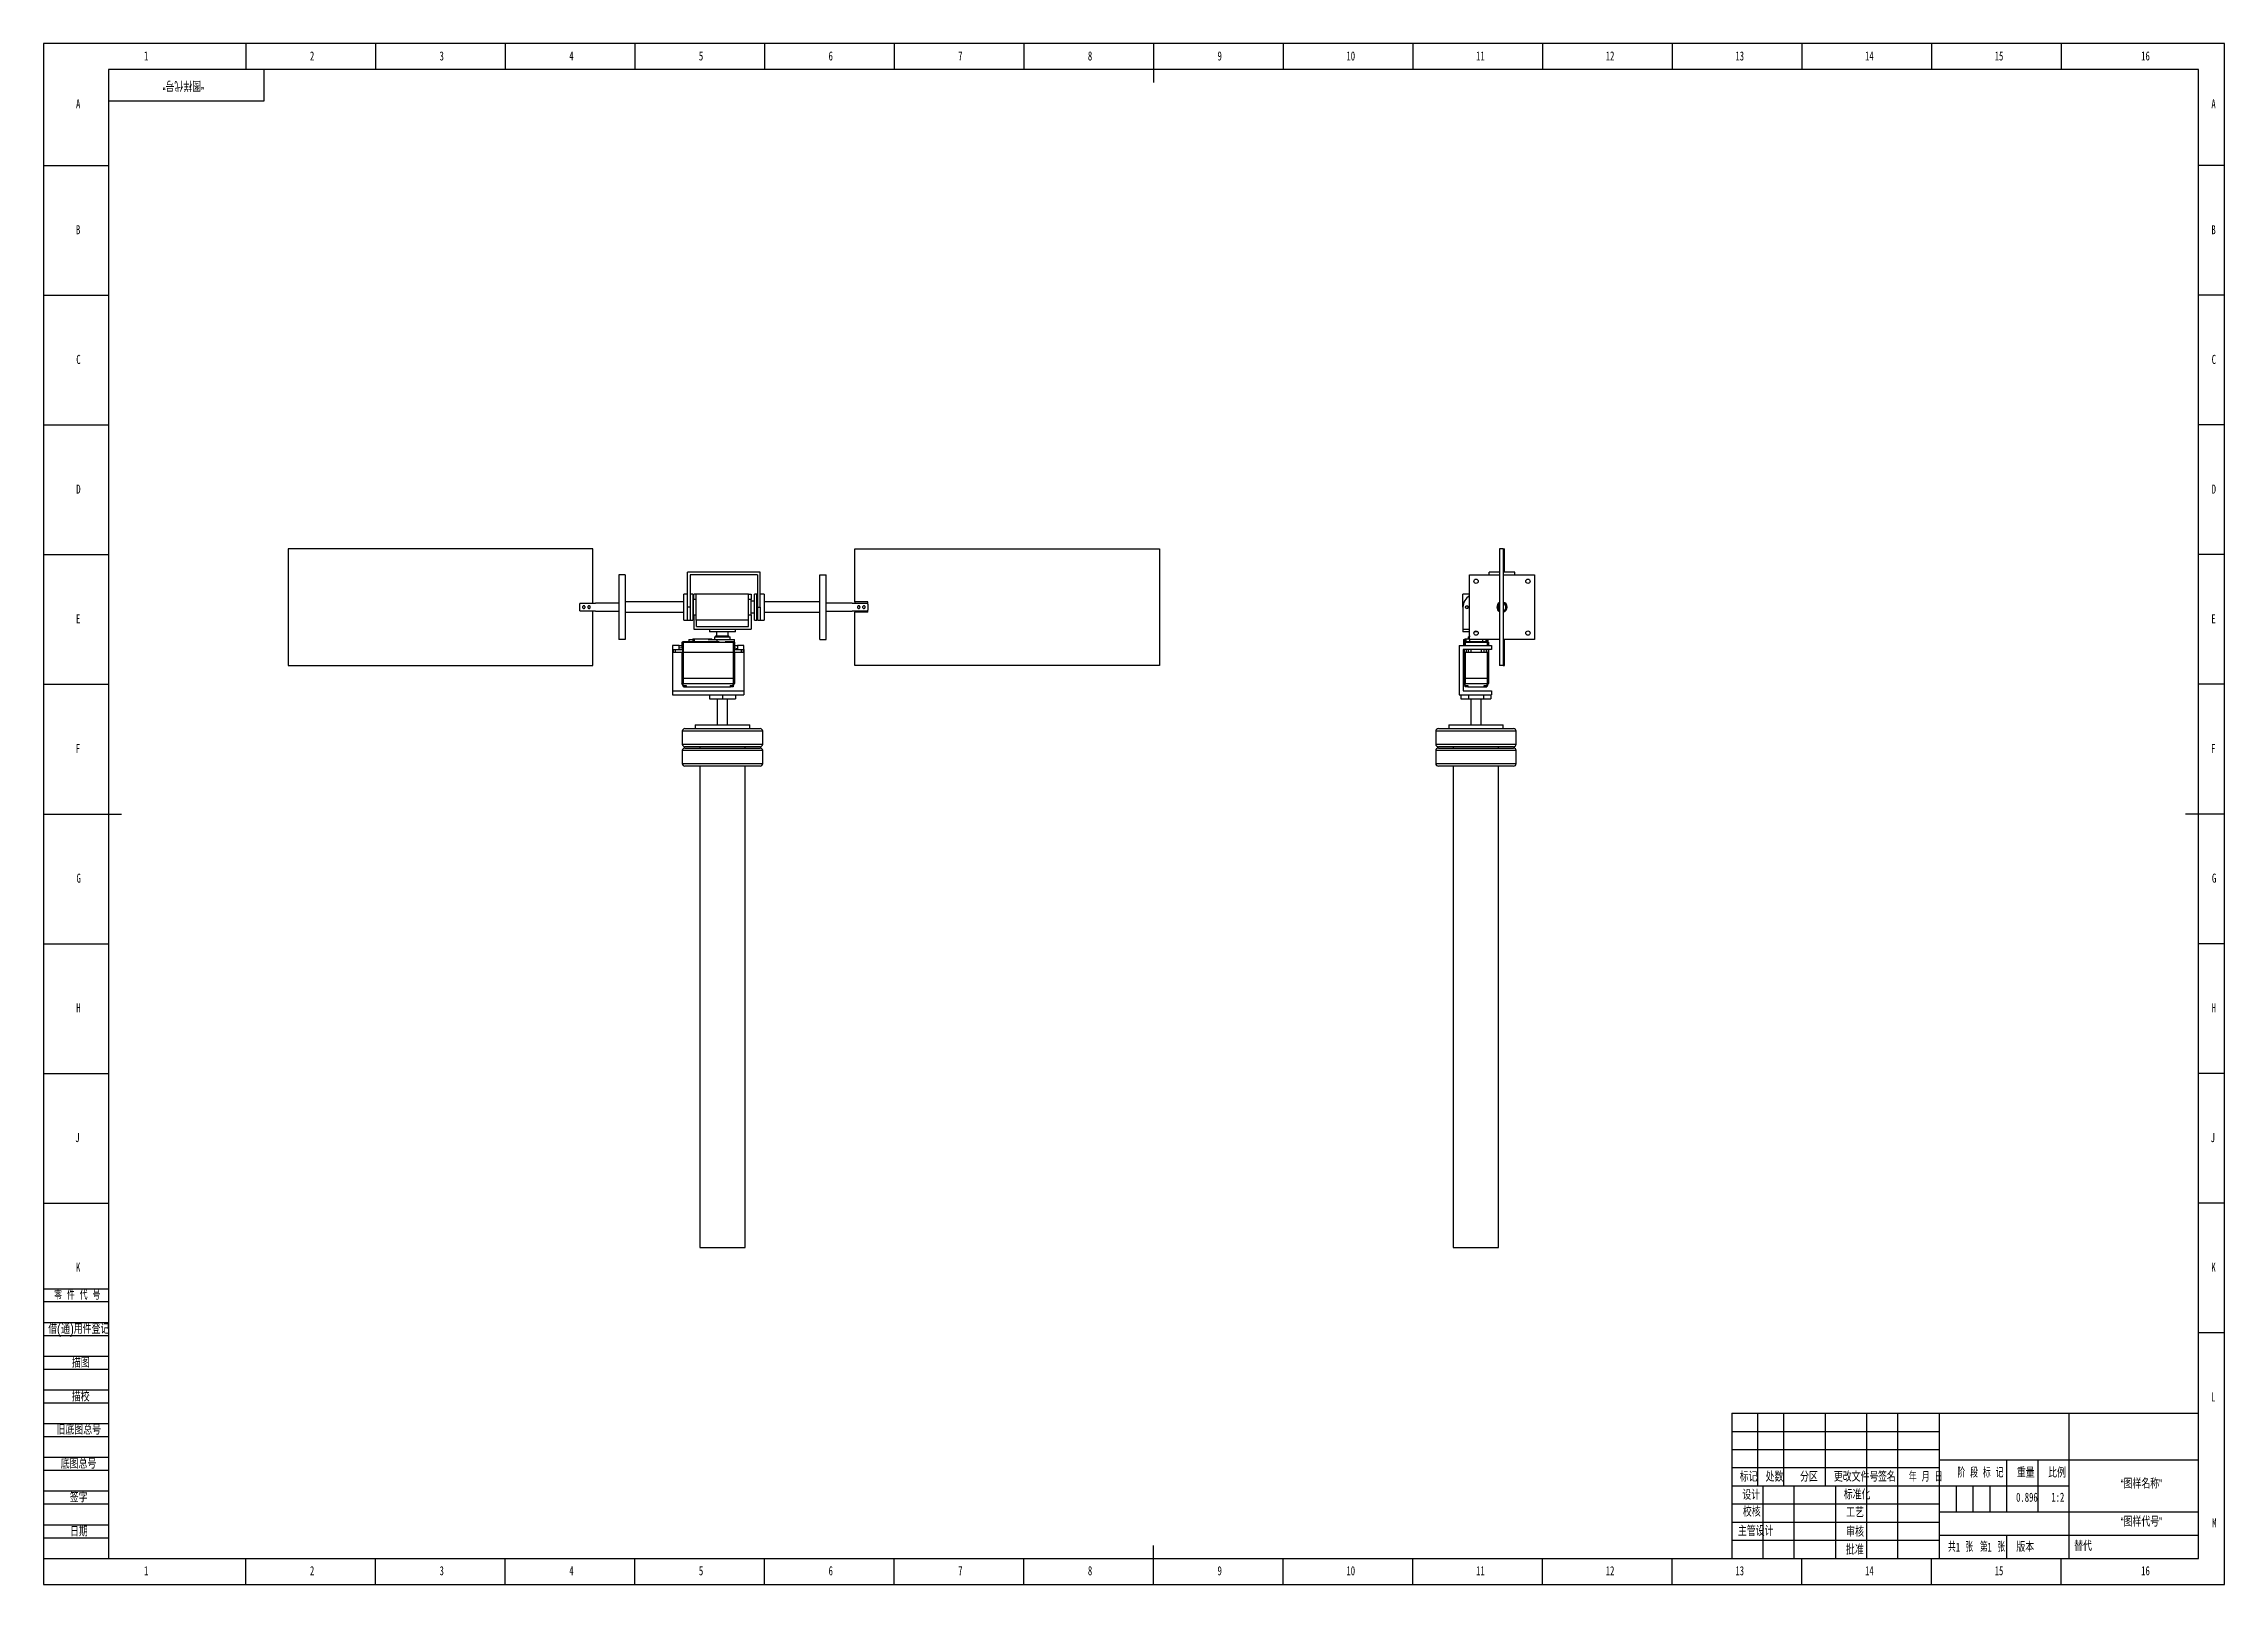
# Model space of a CAD drawing. Header units: millimetres. Extents: x 0 to 841, y 0 to 594.
import ezdxf

# ---------------------------------------------------------------- set-up
doc = ezdxf.new("R2010")
doc.units = ezdxf.units.MM
for name, color, linetype in [('10', 7, 'Continuous'), ('5', 7, 'Continuous'), ('SLD-0', 7, 'Continuous')]:
    doc.layers.add(name, color=color, linetype=linetype)
doc.styles.add('SLDTEXTSTYLE0', font='TXT', dxfattribs={"width": 0.7, "bigfont": 'bigfont'})
doc.styles.add('SLDTEXTSTYLE1', font='TXT', dxfattribs={"width": 0.62, "bigfont": 'bigfont'})
doc.styles.add('SLDTEXTSTYLE2', font='TXT', dxfattribs={"width": 0.614286, "bigfont": 'bigfont'})
doc.styles.add('SLDTEXTSTYLE3', font='TXT', dxfattribs={"width": 0.6, "bigfont": 'bigfont'})
doc.styles.add('SLDTEXTSTYLE4', font='TXT', dxfattribs={"width": 0.7})

msp = doc.modelspace()

# ---------------------------------------------------------------- linework, layer by layer
at = {"color": 7, "linetype": 'Continuous', "lineweight": 25}
for p, q in [((94.34, 399.25), (94.34, 354.25)), ((211.84, 399.25), (94.34, 399.25)), ((211.84, 378.17), (211.84, 399.25)), ((312.84, 378.75), (312.84, 399.25)), ((312.84, 399.25), (430.34, 399.25)), ((430.34, 399.25), (430.34, 354.25)), ((562.92, 399.25), (561.42, 399.25)), ((561.42, 399.25), (561.42, 354.25)), ((562.92, 399.25), (563.42, 399.25)), ((562.92, 399.25), (562.92, 354.25)), ((563.42, 390.25), (563.42, 399.25)), ((224.3, 389.25), (221.8, 389.25)), ((221.8, 389.25), (221.8, 364.25)), ((224.3, 389.25), (224.3, 364.25)), ((248.34, 376.75), (248.34, 390.25)), ((276.34, 390.25), (248.34, 390.25)), ((275.34, 389.25), (249.34, 389.25)), ((249.34, 389.25), (249.34, 376.75)), ((275.34, 389.25), (275.34, 376.75)), ((276.34, 376.75), (276.34, 390.25)), ((299.3, 389.25), (301.8, 389.25)), ((299.3, 364.25), (299.3, 389.25)), ((301.8, 364.25), (301.8, 389.25)), ((549.92, 364.25), (549.92, 389.25)), ((549.92, 389.25), (561.42, 389.25)), ((561.42, 390.25), (557.42, 390.25)), ((557.42, 389.25), (557.42, 390.25)), ((567.42, 390.25), (562.92, 390.25)), ((562.92, 389.25), (574.92, 389.25)), ((567.42, 389.25), (567.42, 390.25)), ((574.92, 389.25), (574.92, 364.25)), ((246.84, 378.75), (224.34, 378.75)), ((224.34, 374.75), (224.34, 378.75)), ((248.34, 381.75), (246.84, 381.75)), ((246.84, 371.75), (246.84, 381.75)), ((250.34, 381.75), (249.34, 381.75)), ((250.34, 381.75), (250.34, 371.75)), ((250.59, 379), (250.34, 379)), ((251.59, 379.75), (250.59, 379.75)), ((250.59, 373.75), (250.59, 379.75)), ((251.59, 381.75), (250.74, 381.75)), ((250.74, 379.75), (250.74, 381.75)), ((251.59, 371.75), (251.59, 381.75)), ((271.84, 381.75), (251.59, 381.75)), ((271.84, 381.75), (272.84, 381.75)), ((271.84, 371.75), (271.84, 381.75)), ((272.84, 379.75), (271.84, 379.75)), ((272.84, 381.75), (272.84, 379.75)), ((272.84, 373.75), (272.84, 379.75)), ((274.09, 379), (272.84, 379)), ((275.09, 381.75), (274.09, 381.75)), ((274.09, 371.75), (274.09, 381.75)), ((275.09, 371.75), (275.09, 381.75)), ((277.84, 381.75), (276.34, 381.75)), ((277.84, 381.75), (277.84, 376.75)), ((299.3, 378.75), (277.84, 378.75)), ((317.84, 378.75), (312.84, 378.75)), ((312.84, 378.75), (312.84, 378.17)), ((317.84, 377.87), (317.84, 378.75)), ((547.37, 376.75), (547.37, 381.75)), ((549.92, 381.75), (547.37, 381.75)), ((212.84, 378.17), (206.84, 378.17)), ((206.84, 375.34), (206.84, 378.17)), ((206.84, 375.34), (212.84, 375.34)), ((211.84, 354.25), (211.84, 375.34)), ((221.8, 378.25), (212.84, 378.25)), ((212.84, 378.25), (212.84, 378.17)), ((212.84, 375.34), (212.84, 375.25)), ((212.84, 375.25), (221.8, 375.25)), ((224.34, 378.25), (224.3, 378.25)), ((224.3, 375.25), (224.34, 375.25)), ((224.34, 374.75), (246.84, 374.75)), ((246.84, 371.75), (248.34, 371.75)), ((248.34, 371.75), (248.34, 376.75)), ((249.34, 376.75), (248.34, 376.75)), ((248.34, 371.75), (249.34, 371.75)), ((249.34, 376.75), (249.34, 371.75)), ((249.34, 371.75), (250.34, 371.75)), ((250.34, 374.5), (250.59, 374.5)), ((250.59, 373.75), (251.59, 373.75)), ((250.74, 373.75), (250.74, 368.25)), ((271.84, 371.75), (251.59, 371.75)), ((251.74, 369.25), (251.74, 371.75)), ((271.84, 373.75), (272.84, 373.75)), ((271.84, 369.25), (271.84, 371.75)), ((272.84, 374.5), (274.09, 374.5)), ((272.84, 373.75), (272.84, 368.25)), ((274.09, 371.75), (275.09, 371.75)), ((275.34, 376.75), (276.34, 376.75)), ((275.34, 376.75), (275.34, 371.75)), ((275.34, 371.75), (276.34, 371.75)), ((276.34, 376.75), (276.34, 371.75)), ((276.34, 371.75), (277.84, 371.75)), ((277.84, 376.75), (277.84, 371.75)), ((277.84, 374.75), (299.3, 374.75)), ((311.84, 378.25), (301.8, 378.25)), ((301.8, 375.25), (311.84, 375.25)), ((311.84, 378.17), (311.84, 378.25)), ((317.84, 378.17), (311.84, 378.17)), ((311.84, 375.34), (317.84, 375.34)), ((311.84, 375.25), (311.84, 375.34)), ((312.84, 375.34), (312.84, 374.75)), ((312.84, 354.25), (312.84, 374.75)), ((317.84, 374.75), (312.84, 374.75)), ((317.84, 377.87), (317.84, 375.64)), ((317.84, 374.75), (317.84, 375.64)), ((547.37, 376.75), (547.37, 368.25)), ((224.3, 364.25), (221.8, 364.25)), ((242.55, 361.93), (242.55, 342.93)), ((242.55, 361.93), (242.58, 361.93)), ((242.58, 361.93), (242.58, 360.43)), ((245.08, 361.93), (242.58, 361.93)), ((245.08, 360.43), (245.08, 361.93)), ((245.08, 361.93), (246.18, 361.93)), ((246.18, 363.23), (246.18, 361.08)), ((246.18, 363.23), (246.2, 363.23)), ((246.2, 363.23), (246.2, 360.43)), ((246.2, 363.23), (246.7, 363.23)), ((246.33, 363.33), (246.33, 363.23)), ((246.35, 363.33), (246.33, 363.33)), ((246.35, 363.33), (246.35, 363.23)), ((246.85, 363.33), (246.35, 363.33)), ((246.7, 363.23), (246.7, 359.33)), ((246.7, 363.23), (261.7, 363.23)), ((246.85, 363.33), (246.85, 363.23)), ((260.52, 363.33), (246.85, 363.33)), ((248.84, 364.33), (248.84, 363.33)), ((248.84, 364.33), (250.44, 364.33)), ((250.43, 364.58), (250.43, 364.33)), ((250.43, 364.58), (250.45, 364.58)), ((250.44, 364.33), (250.44, 363.33)), ((250.45, 363.33), (250.45, 364.58)), ((250.45, 364.58), (250.82, 364.58)), ((250.74, 368.25), (272.84, 368.25)), ((250.82, 364.58), (250.82, 363.33)), ((250.82, 364.58), (256.32, 364.58)), ((251.74, 369.25), (271.84, 369.25)), ((256.32, 364.58), (256.32, 364.33)), ((256.32, 364.58), (256.7, 364.58)), ((256.32, 364.33), (259.58, 364.33)), ((256.69, 364.58), (257.69, 364.58)), ((256.7, 364.58), (256.7, 364.33)), ((256.79, 368.25), (256.79, 367.25)), ((261.79, 367.25), (256.79, 367.25)), ((257.69, 364.33), (257.69, 364.58)), ((258.66, 365.33), (258.66, 364.33)), ((258.66, 365.33), (264.71, 365.33)), ((259.16, 365.7), (259.16, 365.33)), ((259.16, 365.7), (264.21, 365.7)), ((259.54, 367.25), (259.54, 365.7)), ((259.58, 364.33), (259.58, 363.33)), ((259.58, 364.33), (266.44, 364.33)), ((260.52, 363.33), (260.52, 363.23)), ((261.7, 363.23), (265.95, 363.23)), ((266.79, 367.25), (261.79, 367.25)), ((262.88, 363.33), (262.88, 363.23)), ((265.8, 363.33), (262.88, 363.33)), ((264.04, 365.7), (264.04, 367.25)), ((264.21, 365.33), (264.21, 365.7)), ((264.71, 364.33), (264.71, 365.33)), ((265.8, 363.33), (265.8, 363.23)), ((266.3, 363.33), (265.8, 363.33)), ((265.95, 363.23), (265.95, 359.33)), ((266.45, 363.23), (265.95, 363.23)), ((266.3, 363.33), (266.3, 363.23)), ((266.44, 363.23), (266.44, 364.33)), ((266.45, 363.23), (266.45, 360.43)), ((266.45, 361.93), (267.55, 361.93)), ((266.79, 367.25), (266.79, 368.25)), ((267.55, 361.93), (267.55, 360.87)), ((267.58, 361.93), (267.55, 361.93)), ((267.58, 361.93), (267.58, 360.43)), ((270.08, 361.93), (267.58, 361.93)), ((270.08, 360.43), (270.08, 361.93)), ((299.3, 364.25), (301.8, 364.25)), ((545.85, 361.93), (545.85, 342.93)), ((545.85, 361.93), (545.92, 361.93)), ((545.92, 361.93), (545.92, 342.93)), ((545.92, 361.93), (558.42, 361.93)), ((547.37, 368.25), (547.37, 367.25)), ((547.37, 368.25), (549.92, 368.25)), ((549.92, 367.25), (547.37, 367.25)), ((547.61, 363.23), (547.61, 361.93)), ((547.61, 363.23), (547.62, 363.23)), ((547.62, 364.33), (547.62, 363.23)), ((547.62, 364.33), (548.12, 364.33)), ((547.62, 363.23), (547.66, 363.23)), ((547.66, 363.23), (548.16, 363.23)), ((547.77, 363.33), (547.77, 363.23)), ((547.81, 363.33), (547.77, 363.33)), ((547.81, 363.33), (547.81, 363.23)), ((547.81, 363.33), (548.31, 363.33)), ((548.12, 364.33), (548.12, 363.33)), ((548.13, 364.33), (548.12, 364.33)), ((548.13, 364.58), (548.13, 364.33)), ((548.13, 364.58), (548.15, 364.58)), ((548.15, 363.33), (548.15, 364.58)), ((548.15, 364.58), (548.52, 364.58)), ((548.16, 363.23), (556.66, 363.23)), ((548.31, 363.33), (548.31, 363.23)), ((556.51, 363.33), (548.31, 363.33)), ((548.52, 364.58), (548.52, 363.33)), ((548.52, 364.58), (549.92, 364.58)), ((549.34, 365.33), (549.34, 364.58)), ((549.34, 365.33), (549.92, 365.33)), ((549.84, 365.7), (549.84, 365.33)), ((549.84, 365.7), (549.92, 365.7)), ((549.9, 364.33), (549.9, 363.33)), ((561.42, 364.25), (549.92, 364.25)), ((553.13, 367.25), (551.74, 367.25)), ((554.9, 364.25), (554.9, 363.33)), ((556.51, 363.33), (556.51, 363.23)), ((557.01, 363.33), (556.51, 363.33)), ((556.65, 364.25), (556.65, 363.33)), ((556.66, 363.23), (557.16, 363.23)), ((557.01, 363.33), (557.01, 363.23)), ((557.12, 363.23), (557.12, 364.25)), ((557.16, 363.23), (557.16, 361.93)), ((558.42, 361.93), (558.42, 360.43)), ((574.92, 364.25), (562.92, 364.25)), ((563.42, 354.25), (563.42, 364.25)), ((94.34, 354.25), (211.84, 354.25)), ((242.55, 360.43), (242.55, 344.43)), ((242.58, 360.43), (242.55, 360.43)), ((242.58, 360.43), (245.08, 360.43)), ((242.8, 360.43), (242.8, 359.33)), ((242.8, 360.43), (242.8, 359.33)), ((242.8, 359.33), (242.81, 359.33)), ((242.8, 359.33), (242.8, 359.33)), ((242.81, 360.43), (242.81, 359.33)), ((242.81, 359.33), (242.82, 359.33)), ((242.82, 360.43), (242.82, 359.33)), ((242.82, 360.43), (242.82, 359.33)), ((242.82, 360.43), (242.82, 359.33)), ((242.82, 359.33), (243.57, 359.33)), ((242.82, 359.33), (242.82, 359.33)), ((242.82, 359.33), (242.82, 359.33)), ((243.57, 360.43), (243.57, 359.33)), ((243.57, 359.33), (246.37, 359.33)), ((246.19, 361.08), (245.08, 360.87)), ((246.19, 361.08), (245.08, 360.87)), ((245.08, 360.43), (246.37, 360.43)), ((246.18, 359.33), (246.18, 349.33)), ((246.19, 361.08), (246.19, 360.43)), ((246.19, 361.08), (246.19, 361.08)), ((246.2, 359.33), (246.2, 349.33)), ((246.37, 360.43), (246.37, 359.33)), ((246.37, 359.33), (246.7, 359.33)), ((246.7, 359.33), (265.95, 359.33)), ((246.7, 359.33), (246.7, 349.33)), ((266.28, 359.33), (265.95, 359.33)), ((265.95, 359.33), (265.95, 349.33)), ((266.28, 360.43), (266.28, 359.33)), ((266.28, 360.43), (267.57, 360.43)), ((266.28, 359.33), (269.07, 359.33)), ((266.45, 361.08), (267.56, 360.86)), ((266.45, 359.33), (266.45, 349.33)), ((267.58, 360.43), (267.57, 360.43)), ((267.58, 360.43), (270.08, 360.43)), ((269.07, 360.43), (269.07, 359.33)), ((269.07, 359.33), (269.82, 359.33)), ((269.82, 360.43), (269.82, 359.33)), ((270.05, 360.43), (270.05, 344.43)), ((430.34, 354.25), (312.84, 354.25)), ((558.42, 360.43), (547.42, 360.43)), ((547.42, 360.43), (547.42, 344.43)), ((547.61, 360.43), (547.61, 359.33)), ((547.61, 359.33), (547.66, 359.33)), ((547.61, 359.33), (547.61, 349.33)), ((547.66, 359.33), (547.78, 359.33)), ((547.66, 359.33), (547.66, 349.33)), ((547.78, 360.43), (547.78, 359.33)), ((547.78, 359.33), (547.79, 359.33)), ((547.79, 360.43), (547.79, 359.33)), ((547.79, 359.33), (548.54, 359.33)), ((548.16, 359.33), (548.16, 349.33)), ((548.54, 360.43), (548.54, 359.33)), ((548.54, 359.33), (549.42, 359.33)), ((549.42, 360.43), (549.42, 359.33)), ((549.42, 359.33), (550.42, 359.33)), ((550.42, 360.43), (550.42, 359.33)), ((550.42, 360.43), (550.42, 359.33)), ((550.42, 359.33), (554.42, 359.33)), ((550.42, 359.33), (550.42, 359.33)), ((554.42, 360.43), (554.42, 359.33)), ((554.42, 359.33), (555.41, 359.33)), ((555.42, 360.43), (555.42, 359.33)), ((555.42, 360.43), (555.42, 359.33)), ((555.42, 359.33), (556.29, 359.33)), ((555.42, 359.33), (555.42, 359.33)), ((556.29, 360.43), (556.29, 359.33)), ((556.29, 359.33), (557.04, 359.33)), ((556.66, 359.33), (556.66, 349.33)), ((557.04, 360.43), (557.04, 359.33)), ((557.04, 359.33), (557.16, 359.33)), ((557.16, 360.43), (557.16, 359.33)), ((557.16, 359.33), (557.16, 349.33)), ((562.92, 354.25), (561.42, 354.25)), ((562.92, 354.25), (563.42, 354.25)), ((246.18, 349.33), (246.18, 347.33)), ((246.18, 349.33), (246.2, 349.33)), ((246.53, 346.58), (246.18, 347.33)), ((246.18, 347.33), (246.2, 347.33)), ((246.2, 349.33), (246.2, 347.33)), ((246.2, 349.33), (246.7, 349.33)), ((246.2, 347.33), (246.7, 347.33)), ((246.55, 346.58), (246.2, 347.33)), ((246.68, 346.26), (246.53, 346.58)), ((246.53, 346.58), (246.53, 346.58)), ((246.55, 346.58), (246.7, 346.58)), ((246.7, 346.26), (246.55, 346.58)), ((246.55, 346.58), (246.55, 346.58)), ((246.7, 349.33), (246.7, 347.33)), ((246.7, 349.33), (265.95, 349.33)), ((246.7, 346.58), (246.7, 347.33)), ((246.7, 347.33), (265.95, 347.33)), ((246.7, 346.58), (247.82, 346.58)), ((246.7, 346.58), (246.7, 346.26)), ((246.76, 346.08), (246.78, 346.08)), ((246.78, 346.08), (247.82, 346.08)), ((247.82, 346.58), (247.82, 346.26)), ((247.82, 346.58), (247.82, 346.26)), ((247.82, 346.08), (264.83, 346.08)), ((264.82, 346.58), (265.95, 346.58)), ((264.82, 346.58), (264.82, 346.26)), ((265.86, 346.08), (264.83, 346.08)), ((265.95, 349.33), (265.95, 347.33)), ((265.95, 349.33), (266.45, 349.33)), ((265.95, 346.58), (265.95, 347.33)), ((265.95, 347.33), (266.45, 347.33)), ((265.95, 346.58), (266.1, 346.58)), ((265.95, 346.58), (265.95, 346.26)), ((265.95, 346.26), (266.1, 346.58)), ((266.1, 346.58), (266.45, 347.33)), ((266.45, 349.33), (266.45, 347.33)), ((547.61, 349.33), (547.61, 347.33)), ((547.61, 349.33), (547.66, 349.33)), ((547.61, 347.33), (547.66, 347.33)), ((547.96, 346.58), (547.61, 347.33)), ((547.66, 349.33), (547.66, 347.33)), ((547.66, 349.33), (548.16, 349.33)), ((547.66, 347.33), (548.16, 347.33)), ((548.01, 346.58), (547.66, 347.33)), ((547.96, 346.58), (548.11, 346.26)), ((547.96, 346.58), (547.96, 346.58)), ((548, 346.58), (548.15, 346.26)), ((548, 346.58), (548.01, 346.58)), ((548.01, 346.58), (548.16, 346.58)), ((548.15, 346.58), (548.15, 346.26)), ((548.16, 349.33), (548.16, 347.33)), ((548.16, 349.33), (556.66, 349.33)), ((548.16, 346.58), (548.16, 347.33)), ((548.16, 347.33), (556.66, 347.33)), ((548.16, 346.58), (549.28, 346.58)), ((548.19, 346.08), (548.24, 346.08)), ((549.28, 346.08), (548.24, 346.08)), ((549.28, 346.26), (549.28, 346.58)), ((549.28, 346.58), (549.28, 346.26)), ((549.28, 346.08), (555.54, 346.08)), ((555.53, 346.58), (556.66, 346.58)), ((555.53, 346.26), (555.53, 346.58)), ((555.54, 346.08), (556.57, 346.08)), ((556.65, 346.58), (556.65, 346.26)), ((556.8, 346.58), (556.65, 346.26)), ((556.66, 349.33), (556.66, 347.33)), ((556.66, 349.33), (557.16, 349.33)), ((556.66, 346.58), (556.66, 347.33)), ((556.66, 347.33), (557.16, 347.33)), ((556.66, 346.58), (556.81, 346.58)), ((556.81, 346.58), (557.16, 347.33)), ((557.16, 349.33), (557.16, 347.33)), ((242.55, 344.43), (242.58, 344.43)), ((242.55, 342.93), (242.58, 342.93)), ((242.58, 344.43), (242.58, 342.93)), ((242.58, 344.43), (270.08, 344.43)), ((242.58, 342.93), (270.08, 342.93)), ((256.8, 342.93), (256.8, 341.43)), ((256.8, 341.43), (261.8, 341.43)), ((259.8, 341.43), (259.8, 331.43)), ((261.8, 342.93), (261.8, 341.43)), ((261.8, 341.43), (266.8, 341.43)), ((263.8, 331.43), (263.8, 341.43)), ((266.8, 342.93), (266.8, 341.43)), ((270.08, 344.43), (270.08, 342.93)), ((545.85, 342.93), (545.92, 342.93)), ((545.92, 342.93), (558.42, 342.93)), ((546.59, 342.93), (546.59, 341.43)), ((546.59, 341.43), (549.48, 341.43)), ((547.42, 344.43), (558.42, 344.43)), ((549.48, 342.93), (549.48, 341.43)), ((549.48, 341.43), (555.25, 341.43)), ((550.37, 341.43), (550.37, 331.43)), ((554.37, 331.43), (554.37, 341.43)), ((555.25, 342.93), (555.25, 341.43)), ((555.25, 341.43), (558.14, 341.43)), ((558.14, 342.93), (558.14, 341.43)), ((558.42, 344.43), (558.42, 342.93)), ((246.3, 328.93), (246.3, 323.93)), ((247.3, 329.93), (276.3, 329.93)), ((251.3, 331.43), (251.3, 329.93)), ((251.3, 331.43), (272.3, 331.43)), ((272.3, 329.93), (272.3, 331.43)), ((277.3, 323.93), (277.3, 328.93)), ((536.87, 328.93), (536.87, 323.93)), ((537.87, 329.93), (550.23, 329.93)), ((541.87, 331.43), (541.87, 329.93)), ((541.87, 331.43), (552.37, 331.43)), ((550.23, 329.93), (566.87, 329.93)), ((552.37, 331.43), (562.87, 331.43)), ((562.87, 329.93), (562.87, 331.43)), ((567.87, 323.93), (567.87, 328.93)), ((246.3, 321.43), (246.3, 316.43)), ((276.3, 322.93), (247.3, 322.93)), ((247.3, 322.43), (276.3, 322.43)), ((253.05, 322.93), (253.05, 322.43)), ((270.55, 322.43), (270.55, 322.93)), ((277.3, 316.43), (277.3, 321.43)), ((536.87, 321.43), (536.87, 316.43)), ((550.23, 322.93), (537.87, 322.93)), ((537.87, 322.43), (552.37, 322.43)), ((543.62, 322.93), (543.62, 322.43)), ((566.87, 322.93), (550.23, 322.93)), ((552.37, 322.43), (566.87, 322.43)), ((561.12, 322.43), (561.12, 322.93)), ((567.87, 316.43), (567.87, 321.43)), ((276.3, 315.43), (247.3, 315.43)), ((253.05, 315.43), (253.05, 129.93)), ((270.55, 129.93), (270.55, 315.43)), ((552.37, 315.43), (537.87, 315.43)), ((543.62, 315.43), (543.62, 129.93)), ((566.87, 315.43), (552.37, 315.43)), ((561.12, 129.93), (561.12, 315.43)), ((253.05, 129.93), (270.55, 129.93)), ((543.62, 129.93), (561.12, 129.93))]:
    msp.add_line(p, q, dxfattribs=at)
at = {"color": 8, "linetype": 'Continuous', "lineweight": 25}
for p, q in [((547.66, 363.23), (547.66, 361.93)), ((548.16, 363.23), (548.16, 361.93)), ((556.27, 363.33), (556.27, 364.25)), ((556.66, 363.23), (556.66, 361.93)), ((547.66, 360.43), (547.66, 359.33)), ((277.3, 328.93), (246.3, 328.93)), ((550.08, 328.93), (536.87, 328.93)), ((567.87, 328.93), (550.08, 328.93)), ((246.3, 323.93), (277.3, 323.93)), ((277.3, 321.43), (246.3, 321.43)), ((536.87, 323.93), (550.08, 323.93)), ((552.37, 321.43), (536.87, 321.43)), ((550.08, 323.93), (567.87, 323.93)), ((567.87, 321.43), (552.37, 321.43)), ((246.3, 316.43), (277.3, 316.43)), ((536.87, 316.43), (552.37, 316.43)), ((552.37, 316.43), (567.87, 316.43))]:
    msp.add_line(p, q, dxfattribs=at)
at = {"color": 7, "linetype": 'Continuous', "lineweight": 25}
for centre, radius in [((552.42, 386.75), 0.825), ((572.42, 386.75), 0.825), ((548.87, 376.75), 0.5), ((552.42, 366.75), 0.825), ((572.42, 366.75), 0.825)]:
    msp.add_circle(centre, radius, dxfattribs=at)
for centre, radius, start, end in [((552.37, 376.75), 5, 119.34058, 180), ((562.42, 376.75), 2, 120, 240), ((562.42, 376.75), 2, 284.47751, 75.52249), ((548.86, 376.75), 0.5, 270, 89.52569), ((562.42, 376.75), 1.5, 131.81031, 228.18969), ((562.42, 376.75), 1.5, 289.47122, 70.52878), ((247.3, 328.93), 1, 90, 180), ((276.3, 328.93), 1, 0, 90), ((537.87, 328.93), 1, 90, 180), ((566.87, 328.93), 1, 0, 90), ((247.3, 323.93), 1, 180, 270), ((247.3, 321.43), 1, 90, 180), ((276.3, 323.93), 1, 270, 0), ((276.3, 321.43), 1, 0, 90), ((537.87, 323.93), 1, 180, 270), ((537.87, 321.43), 1, 90, 180), ((566.87, 323.93), 1, 270, 0), ((566.87, 321.43), 1, 0, 90), ((247.3, 316.43), 1, 180, 270), ((276.3, 316.43), 1, 270, 0), ((537.87, 316.43), 1, 180, 270), ((566.87, 316.43), 1, 270, 0)]:
    msp.add_arc(centre, radius, start, end, dxfattribs=at)
at = {"color": 8, "linetype": 'Continuous', "lineweight": 25}
for start, end in [(124.8499, 180), (180, 235.1501), (286.60155, 73.39845)]:
    msp.add_arc((562.42, 376.75), 1.75, start, end, dxfattribs=at)
at = {"color": 7, "linetype": 'Continuous', "lineweight": 25}
for centre, major_axis, ratio, start_param, end_param in [((246.68, 346.26), (-1.12, 2.41), 0.001012, 4.638175, 4.711917), ((246.7, 346.26), (-1.12, 2.41), 0.001012, 1.570324, 1.644066), ((246.7, 346.26), (0, 2.41), 0.466305, 4.639381, 4.713123), ((265.95, 346.26), (0, 2.41), 0.466305, 1.57153, 1.645272), ((265.95, 346.26), (1.12, 2.41), 0.001012, 1.571268, 1.64501), ((548.11, 346.26), (-1.12, 2.41), 0.001012, 4.638175, 4.711917), ((548.16, 346.26), (-1.12, 2.41), 0.001012, 1.570324, 1.644066), ((548.16, 346.26), (0, 2.41), 0.466305, 4.639381, 4.713123), ((556.66, 346.26), (0, 2.41), 0.466305, 1.57153, 1.645272), ((556.66, 346.26), (1.12, 2.41), 0.001012, 1.571268, 1.64501)]:
    msp.add_ellipse(centre, major_axis=major_axis, ratio=ratio, start_param=start_param, end_param=end_param, dxfattribs=at)
for points, knots in [([(207.84, 376.75), (207.84, 376.81), (207.85, 376.92), (207.93, 377.06), (208.06, 377.18), (208.21, 377.25), (208.38, 377.26), (208.54, 377.22), (208.68, 377.13), (208.78, 377), (208.84, 376.84), (208.84, 376.67), (208.79, 376.51), (208.68, 376.38), (208.54, 376.29), (208.38, 376.25), (208.21, 376.26), (208.06, 376.33), (207.94, 376.44), (207.85, 376.59), (207.84, 376.7), (207.84, 376.75)], [0, 0, 0, 0, 0.051721, 0.103381, 0.156663, 0.211449, 0.264367, 0.314887, 0.366242, 0.420274, 0.474812, 0.526979, 0.577655, 0.629681, 0.684062, 0.738299, 0.78975, 0.840251, 0.892967, 0.947713, 1, 1, 1, 1]), ([(209.84, 376.75), (209.84, 376.81), (209.85, 376.92), (209.93, 377.06), (210.06, 377.18), (210.21, 377.25), (210.38, 377.26), (210.54, 377.22), (210.68, 377.13), (210.78, 377), (210.84, 376.84), (210.84, 376.67), (210.79, 376.51), (210.68, 376.38), (210.54, 376.29), (210.38, 376.25), (210.21, 376.26), (210.06, 376.33), (209.94, 376.44), (209.85, 376.59), (209.84, 376.7), (209.84, 376.75)], [0, 0, 0, 0, 0.051721, 0.103381, 0.156663, 0.211449, 0.264367, 0.314887, 0.366242, 0.420274, 0.474812, 0.526979, 0.577655, 0.629681, 0.684062, 0.738299, 0.78975, 0.840251, 0.892967, 0.947713, 1, 1, 1, 1]), ([(313.84, 376.75), (313.84, 376.81), (313.85, 376.92), (313.93, 377.06), (314.06, 377.18), (314.21, 377.25), (314.38, 377.26), (314.54, 377.22), (314.68, 377.13), (314.78, 377), (314.84, 376.84), (314.84, 376.67), (314.79, 376.51), (314.68, 376.38), (314.54, 376.29), (314.38, 376.25), (314.21, 376.26), (314.06, 376.33), (313.94, 376.44), (313.85, 376.59), (313.84, 376.7), (313.84, 376.75)], [0, 0, 0, 0, 0.0517213, 0.1033808, 0.1566628, 0.2114489, 0.264367, 0.3148865, 0.3662422, 0.4202737, 0.4748118, 0.526979, 0.577655, 0.6296814, 0.6840622, 0.7382989, 0.7897503, 0.840251, 0.8929667, 0.9477134, 1, 1, 1, 1]), ([(315.84, 376.75), (315.84, 376.81), (315.85, 376.92), (315.93, 377.06), (316.06, 377.18), (316.21, 377.25), (316.38, 377.26), (316.54, 377.22), (316.68, 377.13), (316.78, 377), (316.84, 376.84), (316.84, 376.67), (316.79, 376.51), (316.68, 376.38), (316.54, 376.29), (316.38, 376.25), (316.21, 376.26), (316.06, 376.33), (315.94, 376.44), (315.85, 376.59), (315.84, 376.7), (315.84, 376.75)], [0, 0, 0, 0, 0.051721, 0.103381, 0.156663, 0.211449, 0.264367, 0.314887, 0.366242, 0.420274, 0.474812, 0.526979, 0.577655, 0.629681, 0.684062, 0.738299, 0.78975, 0.840251, 0.892967, 0.947713, 1, 1, 1, 1])]:
    msp.add_open_spline(points, degree=3, knots=knots, dxfattribs=at)
at = {"layer": '5', "color": 7}
for p, q in [((841, 594), (0, 594)), ((0, 594), (0, 0)), ((841, 0), (841, 594)), ((0, 114), (25, 114)), ((0, 109), (25, 109)), ((0, 101), (25, 101)), ((0, 96), (25, 96)), ((0, 88), (25, 88)), ((0, 83), (25, 83)), ((0, 75), (25, 75)), ((0, 70), (25, 70)), ((0, 62), (25, 62)), ((651, 59), (731, 59)), ((0, 57), (25, 57)), ((651, 52), (731, 52)), ((0, 49), (25, 49)), ((0, 44), (25, 44)), ((0, 36), (25, 36)), ((737.5, 38), (737.5, 28)), ((744, 38), (744, 28)), ((750.5, 38), (750.5, 28)), ((0, 31), (25, 31)), ((0, 23), (25, 23)), ((0, 18), (25, 18)), ((0, 0), (841, 0))]:
    msp.add_line(p, q, dxfattribs=at)
at = {"layer": '5'}
for p, q in [((78, 594), (78, 584)), ((128, 594), (128, 584)), ((178, 594), (178, 584)), ((228, 594), (228, 584)), ((278, 594), (278, 584)), ((328, 594), (328, 584)), ((378, 594), (378, 584)), ((478, 594), (478, 584)), ((528, 594), (528, 584)), ((578, 594), (578, 584)), ((628, 594), (628, 584)), ((678, 594), (678, 584)), ((728, 594), (728, 584)), ((778, 594), (778, 584)), ((0, 547), (25, 547)), ((841, 547), (831, 547)), ((0, 497), (25, 497)), ((841, 497), (831, 497)), ((0, 447), (25, 447)), ((841, 447), (831, 447)), ((0, 397), (25, 397)), ((841, 397), (831, 397)), ((0, 347), (25, 347)), ((841, 347), (831, 347)), ((0, 247), (25, 247)), ((841, 247), (831, 247)), ((0, 197), (25, 197)), ((841, 197), (831, 197)), ((0, 147), (25, 147)), ((841, 147), (831, 147)), ((841, 97), (831, 97)), ((78, 0), (78, 10)), ((128, 0), (128, 10)), ((178, 0), (178, 10)), ((228, 0), (228, 10)), ((278, 0), (278, 10)), ((328, 0), (328, 10)), ((378, 0), (378, 10)), ((478, 0), (478, 10)), ((528, 0), (528, 10)), ((578, 0), (578, 10)), ((628, 0), (628, 10)), ((678, 0), (678, 10)), ((728, 0), (728, 10)), ((778, 0), (778, 10))]:
    msp.add_line(p, q, dxfattribs=at)
at = {"layer": '5', "lineweight": 25}
for p, q in [((428, 594), (428, 579)), ((0, 297), (30, 297)), ((841, 297), (826, 297)), ((757, 19.01), (757, 10)), ((428, 0), (428, 15))]:
    msp.add_line(p, q, dxfattribs=at)
at = {"layer": '5', "color": 7, "lineweight": 25}
for p, q in [((831, 584), (25, 584)), ((25, 584), (25, 10)), ((85, 572), (85, 584)), ((831, 10), (831, 584)), ((25, 572), (85, 572)), ((651, 66), (831, 66)), ((651, 66), (651, 10)), ((661, 66), (661, 38)), ((671, 66), (671, 38)), ((687, 66), (687, 38)), ((703, 66), (703, 10)), ((715, 66), (715, 10)), ((731, 66), (731, 10)), ((781, 66), (781, 38)), ((651, 45), (731, 45)), ((731, 48), (831, 48)), ((757, 48), (757, 28)), ((769, 48), (769, 28)), ((651, 38), (781, 38)), ((663, 38), (663, 10)), ((675, 38), (675, 10)), ((691, 38), (691, 10)), ((781, 38), (781, 10)), ((651, 31), (731, 31)), ((731, 28), (831, 28)), ((651, 24), (731, 24)), ((651, 17), (731, 17)), ((731, 19), (831, 19.03)), ((0, 10), (831, 10))]:
    msp.add_line(p, q, dxfattribs=at)

# ---------------------------------------------------------------- texts
at = {"layer": '10', "char_height": 3.5}
for s, insert, attachment_point, style in [('1', (39.54, 591.01), 2, 'SLDTEXTSTYLE4'), ('2', (103.54, 591.01), 2, 'SLDTEXTSTYLE4'), ('3', (153.54, 591.01), 2, 'SLDTEXTSTYLE4'), ('4', (203.54, 591.01), 2, 'SLDTEXTSTYLE4'), ('5', (253.54, 591.01), 2, 'SLDTEXTSTYLE4'), ('6', (303.55, 591.01), 2, 'SLDTEXTSTYLE4'), ('7', (353.55, 591.01), 2, 'SLDTEXTSTYLE4'), ('8', (403.55, 591.01), 2, 'SLDTEXTSTYLE4'), ('9', (453.55, 591.01), 2, 'SLDTEXTSTYLE4'), ('10', (504.09, 591.01), 2, 'SLDTEXTSTYLE4'), ('11', (554.09, 591.01), 2, 'SLDTEXTSTYLE4'), ('12', (604.09, 591.01), 2, 'SLDTEXTSTYLE4'), ('13', (654.09, 591.01), 2, 'SLDTEXTSTYLE4'), ('14', (704.09, 591.01), 2, 'SLDTEXTSTYLE4'), ('15', (754.09, 591.01), 2, 'SLDTEXTSTYLE4'), ('16', (810.59, 591.01), 2, 'SLDTEXTSTYLE4'), ('A', (13.32, 572.51), 2, 'SLDTEXTSTYLE4'), ('A', (836.82, 572.51), 2, 'SLDTEXTSTYLE4'), ('B', (13.32, 524.01), 2, 'SLDTEXTSTYLE4'), ('B', (836.82, 524.01), 2, 'SLDTEXTSTYLE4'), ('C', (13.43, 474.01), 2, 'SLDTEXTSTYLE4'), ('C', (836.93, 474.01), 2, 'SLDTEXTSTYLE4'), ('D', (13.43, 424.01), 2, 'SLDTEXTSTYLE4'), ('D', (836.93, 424.01), 2, 'SLDTEXTSTYLE4'), ('E', (13.32, 374.01), 2, 'SLDTEXTSTYLE4'), ('E', (836.82, 374.01), 2, 'SLDTEXTSTYLE4'), ('F', (13.22, 324.01), 2, 'SLDTEXTSTYLE4'), ('F', (836.72, 324.01), 2, 'SLDTEXTSTYLE4'), ('G', (13.54, 274.01), 2, 'SLDTEXTSTYLE4'), ('G', (837.04, 274.01), 2, 'SLDTEXTSTYLE4'), ('H', (13.43, 224.01), 2, 'SLDTEXTSTYLE4'), ('H', (836.93, 224.01), 2, 'SLDTEXTSTYLE4'), ('J', (13.02, 174.01), 2, 'SLDTEXTSTYLE4'), ('J', (836.52, 174.01), 2, 'SLDTEXTSTYLE4'), ('K', (13.32, 124.01), 2, 'SLDTEXTSTYLE4'), ('K', (836.82, 124.01), 2, 'SLDTEXTSTYLE4'), ('L', (836.68, 74.01), 2, 'SLDTEXTSTYLE4'), ('0.896', (764.85, 35.35), 2, 'SLDTEXTSTYLE4'), ('1:2', (776.75, 35.35), 2, 'SLDTEXTSTYLE4'), ('“图样名称”', (808.99, 40.49), 2, 'SLDTEXTSTYLE0'), ('校核', (658.73, 29.67), 2, 'SLDTEXTSTYLE0'), ('“图样代号”', (808.99, 25.83), 2, 'SLDTEXTSTYLE0'), ('M', (837.1, 25.51), 2, 'SLDTEXTSTYLE4'), ('主管设计', (660.26, 22.22), 2, 'SLDTEXTSTYLE0'), ('1', (737.45, 16.09), 1, 'SLDTEXTSTYLE4'), ('1', (749.57, 16.09), 1, 'SLDTEXTSTYLE4'), ('1', (39.54, 7.01), 2, 'SLDTEXTSTYLE4'), ('2', (103.54, 7.01), 2, 'SLDTEXTSTYLE4'), ('3', (153.54, 7.01), 2, 'SLDTEXTSTYLE4'), ('4', (203.54, 7.01), 2, 'SLDTEXTSTYLE4'), ('5', (253.54, 7.01), 2, 'SLDTEXTSTYLE4'), ('6', (303.55, 7.01), 2, 'SLDTEXTSTYLE4'), ('7', (353.55, 7.01), 2, 'SLDTEXTSTYLE4'), ('8', (403.55, 7.01), 2, 'SLDTEXTSTYLE4'), ('9', (453.55, 7.01), 2, 'SLDTEXTSTYLE4'), ('10', (504.09, 7.01), 2, 'SLDTEXTSTYLE4'), ('11', (554.09, 7.01), 2, 'SLDTEXTSTYLE4'), ('12', (604.09, 7.01), 2, 'SLDTEXTSTYLE4'), ('13', (654.09, 7.01), 2, 'SLDTEXTSTYLE4'), ('14', (704.09, 7.01), 2, 'SLDTEXTSTYLE4'), ('15', (754.09, 7.01), 2, 'SLDTEXTSTYLE4'), ('16', (810.59, 7.01), 2, 'SLDTEXTSTYLE4')]:
    msp.add_mtext(s, dxfattribs=dict(at, insert=insert, attachment_point=attachment_point, style=style))
at = {"layer": '10', "color": 7, "char_height": 3.5}
for s, insert, attachment_point, style in [('零 件 代 号', (4.08, 113.29), 1, 'SLDTEXTSTYLE2'), ('借(通)用件登记', (1.82, 100.14), 1, 'SLDTEXTSTYLE0'), ('描图', (14.33, 87.09), 2, 'SLDTEXTSTYLE0'), ('描校', (14.3, 74.06), 2, 'SLDTEXTSTYLE0'), ('旧底图总号', (4.99, 61.27), 1, 'SLDTEXTSTYLE0'), ('底图总号', (6.61, 48.18), 1, 'SLDTEXTSTYLE0'), ('标记', (657.52, 43.15), 2, 'SLDTEXTSTYLE0'), ('处数', (667.5, 43.15), 2, 'SLDTEXTSTYLE0'), ('分区', (680.8, 43.15), 2, 'SLDTEXTSTYLE0'), ('更改文件号', (698.99, 43.15), 2, 'SLDTEXTSTYLE0'), ('签名', (710.85, 43.15), 2, 'SLDTEXTSTYLE0'), ('年 月 日', (725.8, 43.15), 2, 'SLDTEXTSTYLE1'), ('阶 段 标 记', (746.91, 44.73), 2, 'SLDTEXTSTYLE2'), ('重量', (764.38, 44.73), 2, 'SLDTEXTSTYLE0'), ('比例', (776.5, 44.73), 2, 'SLDTEXTSTYLE0'), ('签字', (13.53, 35.16), 2, 'SLDTEXTSTYLE0'), ('设计', (658.53, 36.17), 2, 'SLDTEXTSTYLE0'), ('标准化', (699.35, 36.28), 2, 'SLDTEXTSTYLE0'), ('工艺', (698.57, 29.37), 2, 'SLDTEXTSTYLE0'), ('日期', (13.61, 22.05), 2, 'SLDTEXTSTYLE0'), ('审核', (698.57, 21.92), 2, 'SLDTEXTSTYLE0'), ('批准', (698.49, 15.01), 2, 'SLDTEXTSTYLE0'), ('共  张', (739.27, 16.09), 2, 'SLDTEXTSTYLE3'), ('第  张', (751.61, 16.09), 2, 'SLDTEXTSTYLE3'), ('版本', (764.21, 16.09), 2, 'SLDTEXTSTYLE0')]:
    msp.add_mtext(s, dxfattribs=dict(at, insert=insert, attachment_point=attachment_point, style=style))
at = {"layer": 'SLD-0', "insert": (53.88, 576.13), "char_height": 3.5, "attachment_point": 2, "rotation": 180, "style": 'SLDTEXTSTYLE0'}
msp.add_mtext('“图样代号”', dxfattribs=at)
at = {"layer": 'SLD-0', "insert": (783.07, 16.45), "char_height": 3.5, "attachment_point": 1, "style": 'SLDTEXTSTYLE0'}
msp.add_mtext('替代', dxfattribs=at)

doc.saveas('drawing.dxf')
